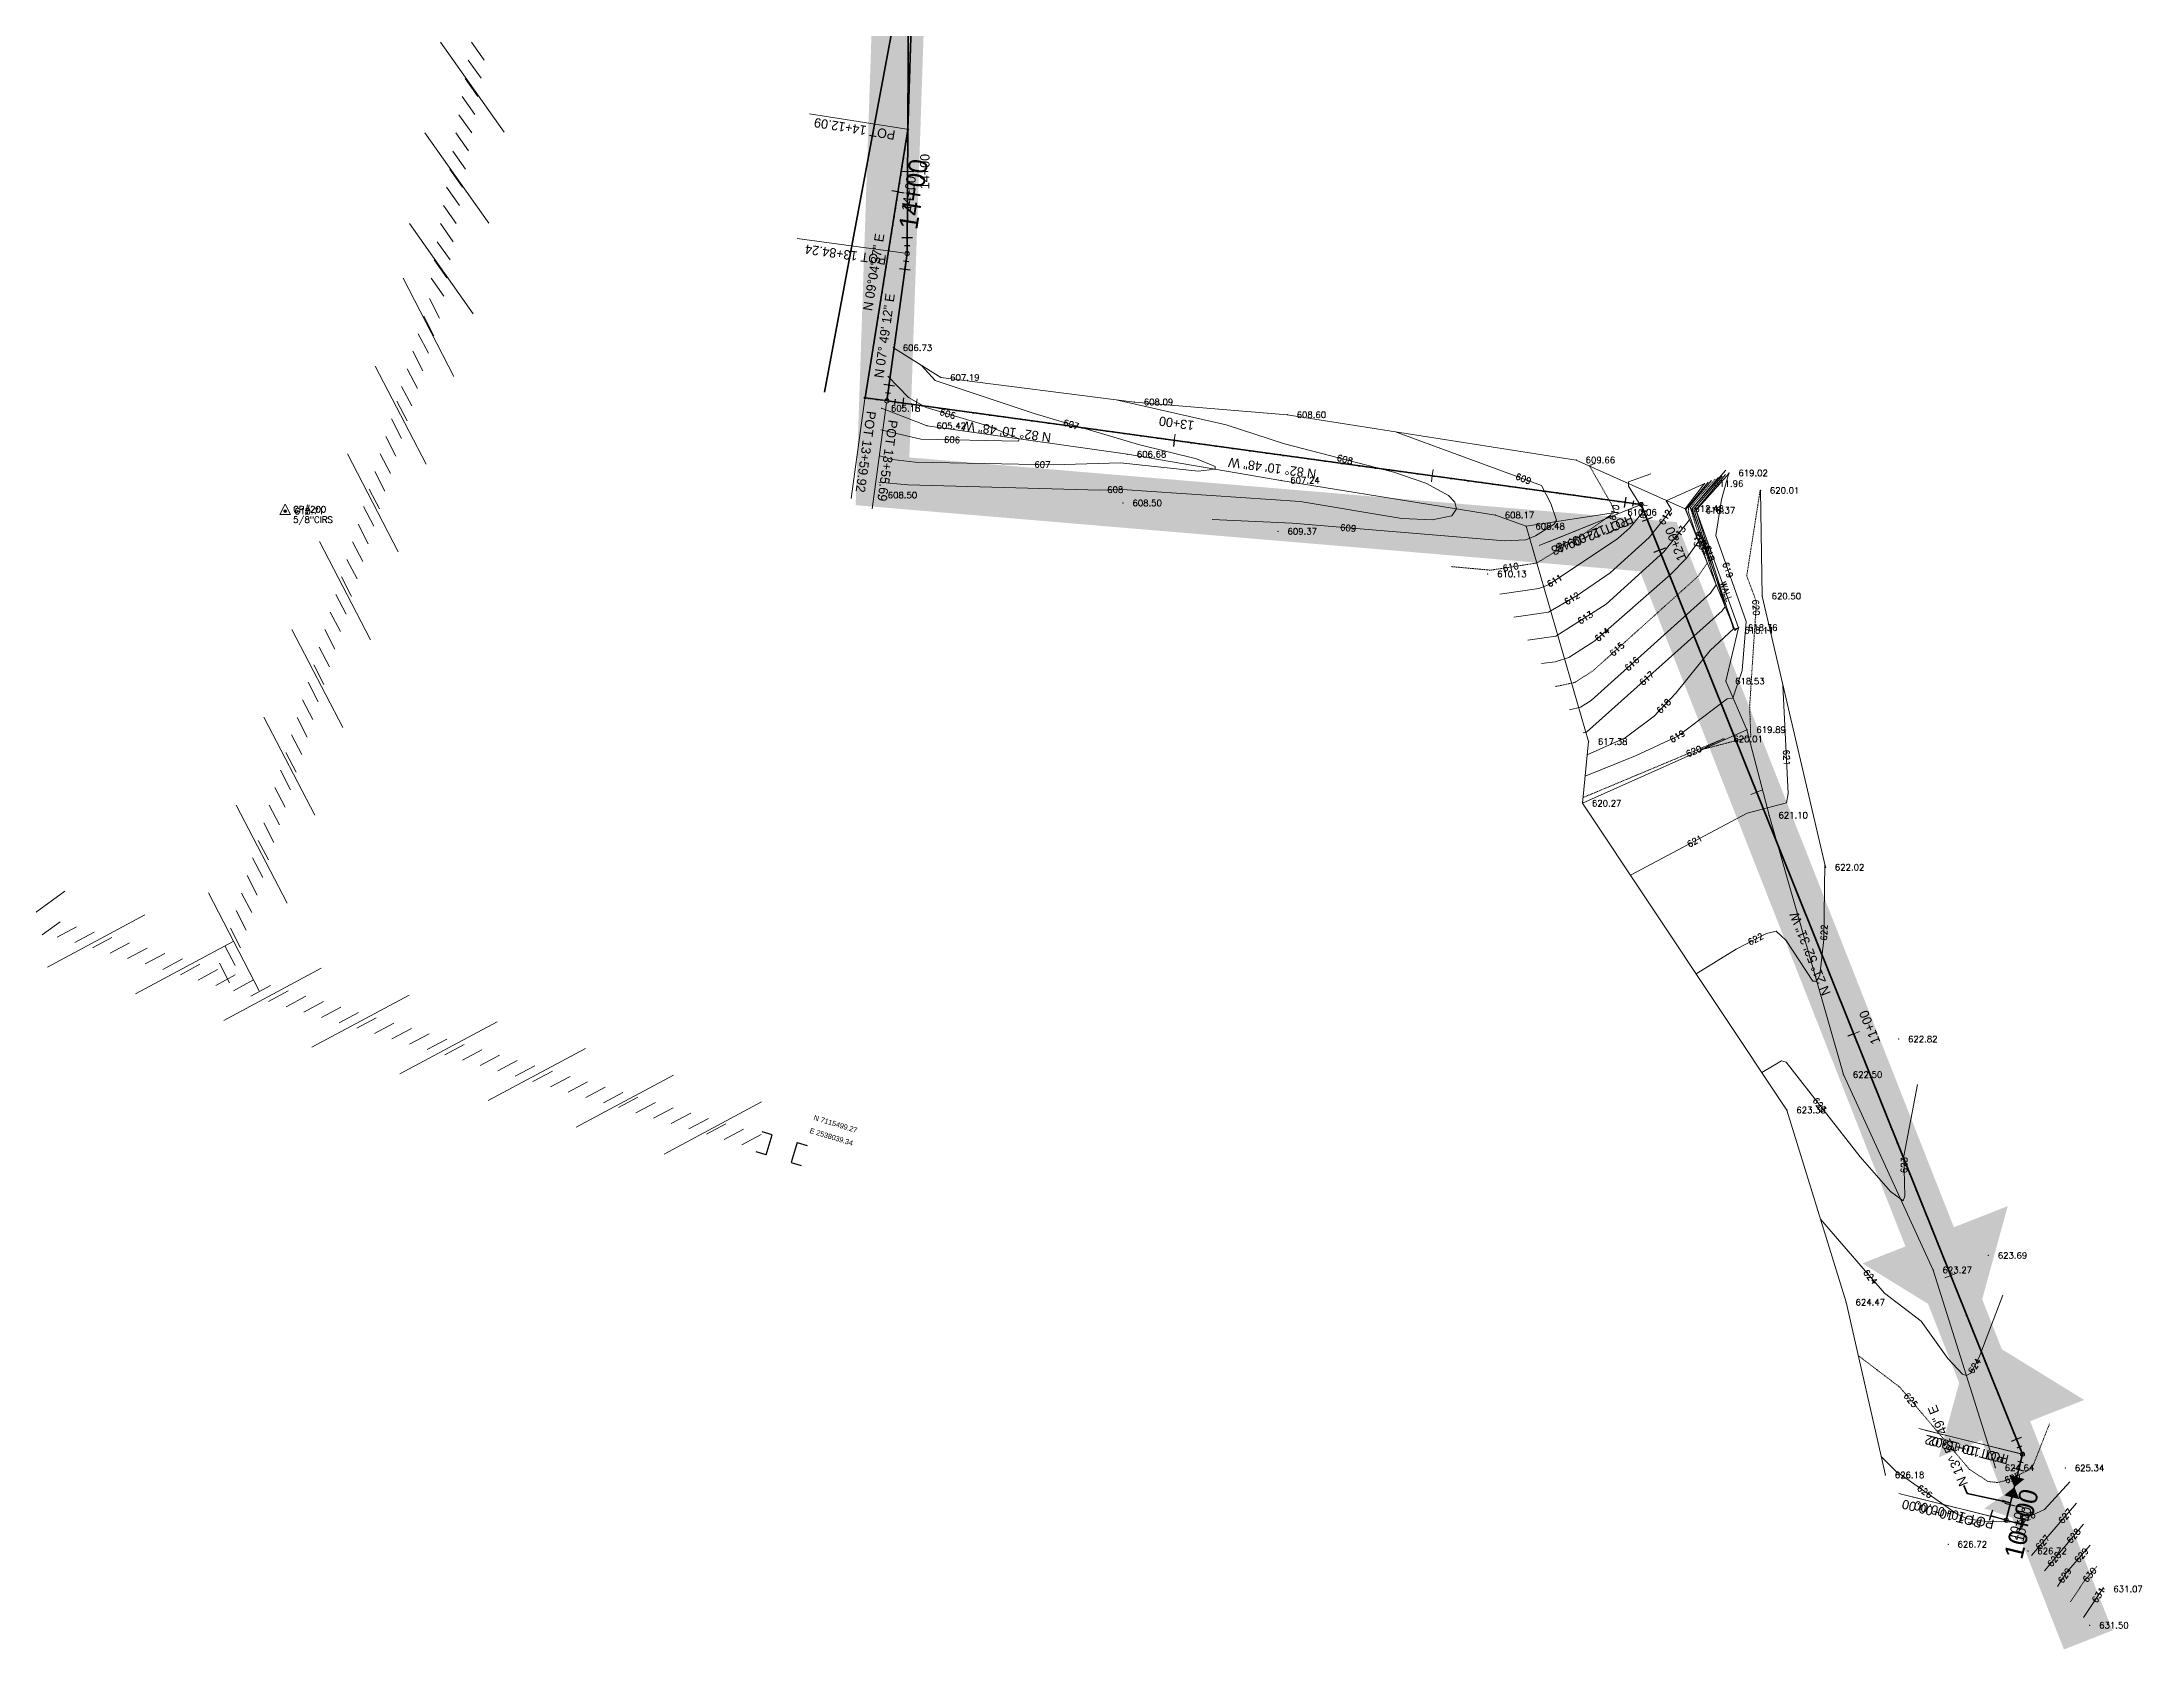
# Model space of a CAD drawing. Extents: x 2536931 to 2538613, y 7112513 to 7131087.
# Drawn here: x 2537894.9 to 2538298.1, y 7115400.7 to 7115712.5 of the extents above; entities that cross this region are included whole.
import ezdxf
from ezdxf.enums import TextEntityAlignment as Align

# ---------------------------------------------------------------- set-up
doc = ezdxf.new("R2010")
doc.units = 0
doc.header["$MEASUREMENT"] = 0
doc.linetypes.add('DGN Style 4', pattern=[1.5247442917175293, 0.7623721458587647, -0.3811860729293823, 0, -0.3811860729293823])
doc.linetypes.add('HIDDEN2', pattern=[0.1875, 0.125, -0.0625])
for name, color, linetype, lineweight in [('C-WATR-INST-100SCALE', 7, 'Continuous', 30), ('C-WATR-INST-200SCALE', 3, 'Continuous', 30), ('C-WATR-INST-20SCALE', 30, 'Continuous', 30), ('C-WATR-INST-40SCALE', 1, 'Continuous', 30), ('C-WATR-UGND', 4, 'Continuous', 53), ('C-WATR-UGND-ABANDON-100', 7, 'Continuous', 13), ('C-WATR-UGND-ABANDON-20', 7, 'Continuous', 13), ('D_ALIGN_WL_20_SCALE', 7, 'Continuous', 30), ('D_ALIGN_WL_POT_20_SCALE', 7, 'Continuous', 0), ('distance', 54, 'Continuous', 0), ('PT', 7, 'Continuous', 0), ('PTELEV', 5, 'Continuous', 0), ('V-CTRL', 2, 'Continuous', 0), ('V-CTRL-DESC', 54, 'Continuous', 0), ('V-SITE-RTWL', 8, 'Continuous', 0), ('V-TINN-BRKL', 100, 'Continuous', 0), ('V-TOPO-MAJR', 252, 'HIDDEN2', 0), ('V-TOPO-MINR', 8, 'Continuous', 0)]:
    doc.layers.add(name, color=color, linetype=linetype, lineweight=lineweight)
doc.layers.add('C-WATR-UGND-OLD', color=56, linetype='Continuous', lineweight=53, plot=False)
doc.styles.add('PTXT', font='romans.shx')
doc.styles.add('ROMANS', font='romans.shx')
doc.styles.add('Style-BRIDGE', font='BRIDGE.shx')
doc.styles.add('Style-DEFAULT', font='DEFAULT.shx')
doc.dimstyles.new('Rob Rd', dxfattribs={"dimtxt": 1.8, "dimasz": 2.25, "dimexe": 0.9, "dimexo": 0.9, "dimgap": 0.9, "dimtad": 0, "dimjust": 1, "dimlfac": 1.000002000004, "dimzin": 11, "dimdsep": 46, "dimtxsty": 'Style-BRIDGE', "dimcen": 0.09, "dimclrd": 7, "dimclre": 7, "dimadec": 4, "dimazin": 3, "dimtfac": 1, "dimtmove": 0, "dimatfit": 3, "dimfxl": 0, "dimfrac": 2, "dimtzin": 11, "dimlwd": 13, "dimlwe": 13, "dimarcsym": 0})

# ---------------------------------------------------------------- blocks, each defined once
blk = doc.blocks.new('CP')
blk.add_hatch(color=256).paths.add_polyline_path([(-0.0125, 1.530757942277972e-18, 1), (0.0125, -3.061515884555943e-18, 1)])
at = {"linetype": 'Continuous'}
for p, q in [((-0.04999999981373549, -0.03333333320915699), (0, 0.06666666641831398)), ((0, 0.06666666641831398), (0.04999999981373549, -0.03333333320915699)), ((0.04999999981373549, -0.03333333320915699), (-0.04999999981373549, -0.03333333320915699))]:
    blk.add_line(p, q, dxfattribs=at)
blk.add_circle((0, 0), 0.0125)
blk = doc.blocks.new('WVP40SC')
at = {"layer": 'C-WATR-INST-40SCALE', "extrusion": (0, 0, -1)}
blk.add_solid([(3.999999997206032, -2.999999999534339), (3.999999998137355, 3.000000000465661), (0, 0)], dxfattribs=at)
at = {"layer": 'C-WATR-INST-40SCALE'}
blk.add_solid([(0, 0), (4, -3), (3.999999998137355, 3)], dxfattribs=at)
blk = doc.blocks.new('WVP40SC_1')
at = {"layer": 'C-WATR-INST-20SCALE', "extrusion": (0, 0, -1)}
blk.add_solid([(3.999999998137355, -3.000000000465661), (4, 2.999999999534339), (0, 2.328306436538696e-10)], dxfattribs=at)
at = {"layer": 'C-WATR-INST-20SCALE'}
blk.add_solid([(0, 2.328306436538696e-10), (4, -3.000000000698492), (4, 2.999999999534339)], dxfattribs=at)
blk = doc.blocks.new('WVP40SC_2')
at = {"layer": 'C-WATR-INST-200SCALE', "extrusion": (0, 0, -1)}
blk.add_solid([(3.999999997322448, -2.999999999708962), (3.99999999802094, 3.000000000116415), (-1.164153218269348e-10, -1.164153218269348e-10)], dxfattribs=at)
at = {"layer": 'C-WATR-INST-200SCALE'}
blk.add_solid([(1.164153218269348e-10, -1.164153218269348e-10), (4, -3), (3.999999998486601, 3.000000000116415)], dxfattribs=at)
blk = doc.blocks.new('WVP40SC_7')
at = {"layer": 'C-WATR-INST-100SCALE', "extrusion": (0, 0, -1)}
blk.add_solid([(3.999999997671694, -2.999999999767169), (4.000000000465661, 3.000000000814907), (0, -2.328306436538696e-10)], dxfattribs=at)
at = {"layer": 'C-WATR-INST-100SCALE'}
blk.add_solid([(0, -2.328306436538696e-10), (3.999999998603016, -3.000000000116415), (3.999999999068677, 2.999999999883585)], dxfattribs=at)
blk = doc.blocks.new('*U70')
at = {"layer": 'C-WATR-INST-20SCALE'}
for p, q in [((-1.869266568683088, 1.227106725797057), (-2.103709058777895, -0.7591049233451486)), ((2.103156731347553, 0.7582217464223504), (-1.869266568683088, 1.227106725797057)), ((2.103156731347553, 0.7582217464223504), (1.868714241369162, -1.227989903651178))]:
    blk.add_line(p, q, dxfattribs=at)
blk = doc.blocks.new('GPKLBL_1')
at = {"insert": (8.07444297632901, -21.61231756396592), "char_height": 0.9999999999999994, "attachment_point": 1, "rotation": 343.13630587088005, "line_spacing_factor": 1.559999999999998, "style": 'Style-DEFAULT'}
blk.add_mtext('\\C7;N 7115499.27\\PE 2538039.34', dxfattribs=at)
blk = doc.blocks.new('*U87')
at = {"layer": 'C-WATR-INST-20SCALE'}
for p, q in [((-0.4072003068868071, 1.571880762465298), (0.6213546634535305, 1.566061355173588)), ((-0.1115772980265319, -1.50237031839788), (0.09834808192681521, 0.0261385990306735)), ((0.1070771783706732, 1.568971047177911), (0.09834808541927487, 0.0261385990306735)), ((0.3979256686288863, -1.572345453314483), (-0.6210802788264118, -1.432395191863179))]:
    blk.add_line(p, q, dxfattribs=at)
blk = doc.blocks.new('*U88')
at = {"layer": 'C-WATR-INST-20SCALE'}
for p, q in [((-0.948855213529896, 1.158881954848766), (0.07015073095681146, 1.018931686878204)), ((-0.4393522425671108, 1.088906808756292), (-0.6492776257218793, -0.4396021030843258)), ((0.8792312919395044, -0.6495274780318141), (-0.6492776254890487, -0.4396021021530032)), ((0.9492064240039326, -0.1400245120748878), (0.8092561647645198, -1.159030459821224))]:
    blk.add_line(p, q, dxfattribs=at)
blk = doc.blocks.new('*U89')
at = {"layer": 'C-WATR-INST-20SCALE'}
for p, q in [((-1.325142760644667, 0.152490240521729), (-1.185192499542609, 1.17149618640542)), ((-1.255167637486011, 0.6619932139292359), (0.2733412772067823, 0.4520678417757154)), ((0.8481903949286789, -0.9796991311013699), (0.2733412595116533, 0.4520678343251348)), ((1.32544604735449, -0.7880827616900206), (0.370934731035959, -1.17131551168859))]:
    blk.add_line(p, q, dxfattribs=at)
blk = doc.blocks.new('*U90')
at = {"layer": 'C-WATR-INST-20SCALE'}
for p, q in [((-0.591067390399985, 1.239187946543097), (0.3634439283050597, 1.622420690022409)), ((-0.1138117336668074, 1.430804325267673), (0.4610373979085125, -0.0009626392275094986)), ((0.5906527319457382, -1.62210351228714), (-0.4079548806766979, -1.37564452458173)), ((0.09134893328882754, -1.498874017037451), (0.4610374002950266, -0.0009626010432839394))]:
    blk.add_line(p, q, dxfattribs=at)

msp = doc.modelspace()

# ---------------------------------------------------------------- linework, layer by layer
at = {"layer": 'C-WATR-INST-40SCALE'}
for p, q in [((2538060.012751301, 7115674.940122891), (2538062.069861242, 7115674.928484075)), ((2538061.04130627, 7115674.934303501), (2538061.023848084, 7115671.848638599)), ((2538060.603997332, 7115668.791620762), (2538061.023848082, 7115671.848638598)), ((2538061.623003264, 7115668.651670499), (2538059.58499137, 7115668.931571013)), ((2538056.540051349, 7115646.760750519), (2538058.578063237, 7115646.480849968)), ((2538057.559057291, 7115646.620800224), (2538057.139206499, 7115643.5637824)), ((2538060.196224332, 7115643.143931637), (2538057.139206499, 7115643.563782402)), ((2538060.336174601, 7115644.162937568), (2538060.056274073, 7115642.124925676)), ((2538198.79237324, 7115623.070912635), (2538199.072273748, 7115625.108924528)), ((2538198.93232348, 7115624.089918583), (2538201.989341312, 7115623.67006786)), ((2538203.139039548, 7115620.80653391), (2538201.989341277, 7115623.670067842)), ((2538204.093550853, 7115621.189766649), (2538202.18452822, 7115620.423301149)), ((2538273.080327821, 7115443.844338532), (2538274.989350459, 7115444.610804019)), ((2538274.034839135, 7115444.227571289), (2538275.184537398, 7115441.364037361)), ((2538274.445160469, 7115438.368214605), (2538275.184537402, 7115441.364037437)), ((2538275.443768066, 7115438.121755615), (2538273.446552841, 7115438.614673589)), ((2538271.804460728, 7115431.961210457), (2538273.801675953, 7115431.468292482)), ((2538272.803068325, 7115431.714751467), (2538272.063691391, 7115428.718928634)), ((2538269.409054584, 7115430.598421999), (2538268.812286, 7115428.629741213)), ((2538269.110670278, 7115429.61408161), (2538272.063691429, 7115428.718928701)), ((2538275.016712559, 7115427.823775843), (2538272.063691396, 7115428.718928711)), ((2538275.315096849, 7115428.808116236), (2538274.718328242, 7115426.839435457))]:
    msp.add_line(p, q, dxfattribs=at)
at = {"layer": 'C-WATR-UGND'}
for p, q in [((2538061.023848085, 7115671.848638599), (2538061.708350565, 7115792.831727542)), ((2538061.023848085, 7115671.848638599), (2538057.139222374, 7115643.563897897)), ((2538201.989341277, 7115623.670067842), (2538057.139206505, 7115643.563782353)), ((2538275.1845374, 7115441.3640374), (2538201.989341278, 7115623.670067842)), ((2538272.0636914, 7115428.7189287), (2538275.1845374, 7115441.3640374))]:
    msp.add_line(p, q, dxfattribs=at)
at = {"layer": 'C-WATR-UGND-ABANDON-100'}
for p, q in [((2537971.421999487, 7115712.441123128), (2537983.681382142, 7115695.129059792)), ((2537968.444678841, 7115695.015981468), (2537980.704061497, 7115677.70391813)), ((2537965.467358202, 7115677.590839807), (2537977.726740853, 7115660.278776473)), ((2537964.226753138, 7115667.098387438), (2537973.996464413, 7115648.26881651)), ((2537958.888179636, 7115650.246098785), (2537968.657890913, 7115631.416527851)), ((2537953.549606136, 7115633.393810129), (2537963.319317411, 7115614.564239194)), ((2537948.211032632, 7115616.541521465), (2537957.980743908, 7115597.711950532)), ((2537942.87245913, 7115599.689232814), (2537952.642170406, 7115580.859661875)), ((2537937.53388563, 7115582.836944161), (2537947.303596905, 7115564.007373225)), ((2537932.195312125, 7115565.984655502), (2537941.9650234, 7115547.155084565)), ((2537882.158142769, 7115536.976077504), (2537899.296121276, 7115549.477665106)), ((2537926.856738627, 7115549.132366843), (2537936.626449898, 7115530.302795908)), ((2537914.66770634, 7115544.893817902), (2537895.961304723, 7115534.890291601)), ((2537931.585193611, 7115539.765599448), (2537912.878791991, 7115529.762073143)), ((2537948.502680881, 7115534.637380987), (2537929.796279263, 7115524.633854682)), ((2537965.420168144, 7115529.509162531), (2537946.713766524, 7115519.505636225)), ((2537982.337655407, 7115524.380944073), (2537963.631253792, 7115514.377417767)), ((2537999.255142682, 7115519.252725613), (2537980.548741064, 7115509.249199308)), ((2538016.172629948, 7115514.124507157), (2537997.466228332, 7115504.120980851)), ((2538033.090117213, 7115508.996288699), (2538014.383715603, 7115498.992762395))]:
    msp.add_line(p, q, dxfattribs=at)
at = {"layer": 'C-WATR-UGND-ABANDON-20', "linetype": 'Continuous'}
for p, q in [((2537977.354507357, 7115712.438121119), (2537979.806970329, 7115708.97612381)), ((2537976.759633544, 7115708.952991975), (2537979.212096517, 7115705.490994666)), ((2537975.569885919, 7115701.982733688), (2537978.022348891, 7115698.52073638)), ((2537976.164759731, 7115705.467862833), (2537978.617222704, 7115702.005865523)), ((2537974.975012105, 7115698.497604544), (2537977.427475078, 7115695.035607234)), ((2537974.380138293, 7115695.012475401), (2537976.832601265, 7115691.550478092)), ((2537973.78526448, 7115691.527346256), (2537976.237727453, 7115688.065348947)), ((2537973.190390667, 7115688.042217113), (2537975.64285364, 7115684.580219804)), ((2537972.595516854, 7115684.55708797), (2537975.047979827, 7115681.09509066)), ((2537971.405769229, 7115677.586829685), (2537973.858232201, 7115674.124832374)), ((2537972.000643041, 7115681.071958826), (2537974.453106014, 7115677.609961515)), ((2537970.810895415, 7115674.101700541), (2537973.263358388, 7115670.63970323)), ((2537970.216021603, 7115670.616571396), (2537972.668484575, 7115667.154574089)), ((2537969.62114779, 7115667.131442253), (2537972.073610762, 7115663.669444945)), ((2537969.284779957, 7115663.201684674), (2537971.241436401, 7115659.437179985)), ((2537968.219495161, 7115659.830458144), (2537970.176151606, 7115656.065953456)), ((2537966.088925573, 7115653.08800509), (2537968.045582017, 7115649.323500399)), ((2537967.154210367, 7115656.459231617), (2537969.110866811, 7115652.694726927)), ((2537965.023640777, 7115649.716778561), (2537966.980297221, 7115645.95227387)), ((2537963.958355983, 7115646.345552031), (2537965.915012427, 7115642.581047341)), ((2537963.054306814, 7115643.484575742), (2537965.010963258, 7115639.720071051)), ((2537961.989022019, 7115640.113349212), (2537963.945678464, 7115636.348844523)), ((2537959.85845243, 7115633.370896157), (2537961.815108874, 7115629.606391466)), ((2537960.923737225, 7115636.742122686), (2537962.880393669, 7115632.977617995)), ((2537958.793167635, 7115629.999669629), (2537960.749824079, 7115626.235164938)), ((2537957.72788284, 7115626.6284431), (2537959.684539285, 7115622.86393841)), ((2537956.662598045, 7115623.257216571), (2537958.619254489, 7115619.49271188)), ((2537955.59731325, 7115619.885990043), (2537957.553969695, 7115616.121485353)), ((2537953.466743661, 7115613.143536987), (2537955.423400105, 7115609.379032296)), ((2537954.532028456, 7115616.514763515), (2537956.4886849, 7115612.750258825)), ((2537952.401458866, 7115609.772310458), (2537954.35811531, 7115606.007805767)), ((2537951.336174071, 7115606.40108393), (2537953.292830515, 7115602.63657924)), ((2537950.270889276, 7115603.029857401), (2537952.227545721, 7115599.265352713)), ((2537949.205604482, 7115599.658630873), (2537951.162260926, 7115595.894126183)), ((2537947.075034892, 7115592.916177818), (2537949.031691336, 7115589.151673126)), ((2537948.140319687, 7115596.287404344), (2537950.096976131, 7115592.522899655)), ((2537946.009750098, 7115589.544951287), (2537947.966406542, 7115585.780446597)), ((2537944.944465302, 7115586.173724758), (2537946.901121746, 7115582.409220067)), ((2537943.879180507, 7115582.802498229), (2537945.835836951, 7115579.03799354)), ((2537942.813895712, 7115579.431271701), (2537944.770552156, 7115575.666767011)), ((2537940.683326123, 7115572.688818645), (2537942.639982567, 7115568.924313954)), ((2537941.748610917, 7115576.060045172), (2537943.705267362, 7115572.295540484)), ((2537939.618041328, 7115569.317592115), (2537941.574697773, 7115565.553087424)), ((2537938.552756533, 7115565.946365588), (2537940.509412978, 7115562.181860898)), ((2537937.487471738, 7115562.57513906), (2537939.444128183, 7115558.810634369)), ((2537936.422186943, 7115559.203912531), (2537938.378843388, 7115555.439407842)), ((2537934.291617354, 7115552.461459475), (2537936.248273798, 7115548.696954784)), ((2537935.356902149, 7115555.832686001), (2537937.313558593, 7115552.068181313)), ((2537933.226332559, 7115549.090232944), (2537935.182989004, 7115545.325728255)), ((2537932.161047764, 7115545.719006416), (2537934.117704208, 7115541.954501726)), ((2537894.941247395, 7115541.049434364), (2537898.368843096, 7115543.549751884)), ((2537897.81812903, 7115540.597038407), (2537901.559409354, 7115542.59774367)), ((2537901.201626483, 7115539.571394717), (2537904.942906806, 7115541.572099978)), ((2537904.585123937, 7115538.545751025), (2537908.326404261, 7115540.546456287)), ((2537931.09576297, 7115542.347779889), (2537933.052419414, 7115538.583275199)), ((2537907.96862139, 7115537.520107334), (2537911.709901713, 7115539.520812594)), ((2537911.352118843, 7115536.494463643), (2537915.093399167, 7115538.495168904)), ((2537914.735616297, 7115535.468819951), (2537918.476896621, 7115537.469525213)), ((2537918.119113751, 7115534.44317626), (2537921.860394075, 7115536.443881521)), ((2537930.030478174, 7115538.976553361), (2537931.987134619, 7115535.212048671)), ((2537921.502611205, 7115533.417532569), (2537925.243891528, 7115535.418237831)), ((2537924.886108658, 7115532.391888878), (2537928.627388981, 7115534.392594139)), ((2537928.269606112, 7115531.366245187), (2537932.010886436, 7115533.366950448)), ((2537928.96519338, 7115535.605326831), (2537930.921849824, 7115531.840822142)), ((2537931.653103566, 7115530.340601495), (2537935.394383889, 7115532.341306756)), ((2537935.03660102, 7115529.314957804), (2537938.777881342, 7115531.315663066)), ((2537938.420098473, 7115528.289314113), (2537942.161378796, 7115530.290019374)), ((2537941.803595926, 7115527.263670421), (2537945.54487625, 7115529.264375683)), ((2537945.187093379, 7115526.238026731), (2537948.928373704, 7115528.238731991)), ((2537948.570590833, 7115525.212383039), (2537952.311871157, 7115527.213088301)), ((2537951.954088287, 7115524.186739348), (2537955.695368612, 7115526.187444609)), ((2537955.337585741, 7115523.161095656), (2537959.078866065, 7115525.161800917)), ((2537958.721083196, 7115522.135451964), (2537962.462363519, 7115524.136157227)), ((2537962.104580649, 7115521.109808274), (2537965.845860972, 7115523.110513535)), ((2537965.488078102, 7115520.084164582), (2537969.229358426, 7115522.084869845)), ((2537968.871575556, 7115519.058520891), (2537972.612855881, 7115521.059226152)), ((2537972.255073009, 7115518.0328772), (2537975.996353333, 7115520.033582461)), ((2537975.638570463, 7115517.007233508), (2537979.379850787, 7115519.00793877)), ((2537979.022067917, 7115515.981589817), (2537982.763348239, 7115517.982295078)), ((2537982.40556537, 7115514.955946126), (2537986.146845693, 7115516.956651387)), ((2537985.789062824, 7115513.930302435), (2537989.530343147, 7115515.931007696)), ((2537989.172560279, 7115512.904658743), (2537992.913840602, 7115514.905364005)), ((2537992.556057732, 7115511.879015052), (2537996.297338055, 7115513.879720314)), ((2537995.939555184, 7115510.85337136), (2537999.680835508, 7115512.854076623)), ((2537999.323052638, 7115509.82772767), (2538003.064332962, 7115511.828432931)), ((2538002.706550092, 7115508.802083978), (2538006.447830416, 7115510.80278924)), ((2538005.577940047, 7115507.931676055), (2538009.319220371, 7115509.932381316)), ((2538008.961437501, 7115506.906032363), (2538012.702717825, 7115508.906737625)), ((2538012.344934954, 7115505.880388672), (2538016.086215278, 7115507.881093934)), ((2538015.728432409, 7115504.854744981), (2538019.469712732, 7115506.855450242)), ((2538019.111929862, 7115503.82910129), (2538022.853210185, 7115505.82980655)), ((2538022.495427315, 7115502.803457599), (2538026.236707638, 7115504.80416286)), ((2538025.878924769, 7115501.777813907), (2538029.620205092, 7115503.778519168)), ((2538029.262422223, 7115500.752170215), (2538033.003702546, 7115502.752875477))]:
    msp.add_line(p, q, dxfattribs=at)
at = {"layer": 'C-WATR-UGND-OLD'}
for p, q in [((2538074.677449656, 7116125.133344324), (2538061.17711074, 7115695.659121022)), ((2538045.145555085, 7115645.210990191), (2538058.27280037, 7115715.512391324)), ((2538056.341272586, 7115643.673370579), (2538052.946307254, 7115644.139635049))]:
    msp.add_line(p, q, dxfattribs=at)
at = {"layer": 'C-WATR-UGND-OLD', "color": 56, "linetype": 'DGN Style 4', "lineweight": 30}
for p, q in [((2538061.1771107, 7115695.659121), (2538074.6774497, 7116125.1333443)), ((2538052.9463073, 7115644.139635), (2538061.1771107, 7115695.659121)), ((2538056.341272587, 7115643.673370538), (2538052.9463073, 7115644.139635)), ((2538201.9893413, 7115623.6700678), (2538056.341272586, 7115643.673370537)), ((2538275.1845374, 7115441.3640374), (2538201.9893413, 7115623.6700678)), ((2538272.0636914, 7115428.7189287), (2538275.1845374, 7115441.3640374))]:
    msp.add_line(p, q, dxfattribs=at)
at = {"layer": 'C-WATR-UGND-OLD', "color": 56, "linetype": 'Continuous', "lineweight": 13}
for p, q in [((2538060.979615214, 7115695.690673072), (2538042.247552642, 7115698.683325683)), ((2538052.919094751, 7115643.941494956), (2538050.293252792, 7115624.822211757)), ((2538201.803741879, 7115623.59555032), (2538184.043397231, 7115616.464837713)), ((2538274.990363698, 7115441.411959979), (2538256.411109659, 7115445.997368616)), ((2538271.869517698, 7115428.766851279), (2538253.509682883, 7115433.298106676))]:
    msp.add_line(p, q, dxfattribs=at)
at = {"layer": 'C-WATR-UGND-OLD', "color": 56, "linetype": 'Continuous', "lineweight": 30}
for p, q in [((2538059.269701899, 7115683.719980163), (2538058.084728986, 7115683.909292592)), ((2538059.269701899, 7115683.719980163), (2538058.084728986, 7115683.909292592)), ((2538059.269701899, 7115683.719980163), (2538060.454674813, 7115683.530667734)), ((2538059.269701899, 7115683.719980163), (2538060.454674813, 7115683.530667734)), ((2538112.306807346, 7115635.987065154), (2538112.143532048, 7115634.798224889)), ((2538112.306807346, 7115635.987065154), (2538112.143532048, 7115634.798224889)), ((2538205.519833928, 7115614.876729839), (2538204.406237402, 7115614.429624957)), ((2538205.519833928, 7115614.876729839), (2538204.406237402, 7115614.429624957)), ((2538205.519833928, 7115614.876729839), (2538206.633430455, 7115615.323834722)), ((2538205.519833928, 7115614.876729839), (2538206.633430455, 7115615.323834722)), ((2538242.778574074, 7115522.077019264), (2538241.664977547, 7115521.629914381)), ((2538242.778574074, 7115522.077019264), (2538241.664977547, 7115521.629914381)), ((2538272.0636914, 7115428.7189287), (2538270.89864919, 7115429.006464173)), ((2538272.0636914, 7115428.7189287), (2538270.89864919, 7115429.006464173)), ((2538272.0636914, 7115428.7189287), (2538273.22873361, 7115428.431393226)), ((2538272.0636914, 7115428.7189287), (2538273.22873361, 7115428.431393226))]:
    msp.add_line(p, q, dxfattribs=at)
at = {"layer": 'C-WATR-UGND-OLD', "flags": 128}
msp.add_lwpolyline([(2538052.946307254, 7115644.139635049), (2538061.17711074, 7115695.659121023)], dxfattribs=at)
at = {"layer": 'C-WATR-UGND-OLD', "color": 56, "linetype": 'Continuous', "lineweight": 13}
for centre in [(2538061.1771107, 7115695.659121), (2538052.9463073, 7115644.139635), (2538201.9893413, 7115623.6700678), (2538275.1845374, 7115441.3640374), (2538272.0636914, 7115428.7189287)]:
    msp.add_circle(centre, 0.2, dxfattribs=at)
at = {"layer": 'D_ALIGN_WL_20_SCALE', "color": 2, "lineweight": 13}
for p, q in [((2538061.113037755, 7115687.612554643), (2538059.91305696, 7115687.619343938)), ((2538061.113037755, 7115687.612554643), (2538062.313018549, 7115687.605765348)), ((2538062.771796284, 7115642.790202606), (2538062.608520986, 7115641.60136234)), ((2538062.771796284, 7115642.790202606), (2538062.935071582, 7115643.979042871)), ((2538112.306807353, 7115635.987065209), (2538112.470082651, 7115637.175905474)), ((2538112.306807353, 7115635.987065209), (2538112.143532055, 7115634.798224944)), ((2538161.841818422, 7115629.183927814), (2538161.678543123, 7115627.995087548)), ((2538161.841818422, 7115629.183927814), (2538162.00509372, 7115630.372768079)), ((2538205.519833928, 7115614.876729839), (2538204.406237402, 7115614.429624957)), ((2538205.519833928, 7115614.876729839), (2538206.633430455, 7115615.32383472)), ((2538224.149204, 7115568.476874551), (2538223.035607473, 7115568.029769669)), ((2538224.149204, 7115568.476874551), (2538225.262800526, 7115568.923979432)), ((2538242.778574074, 7115522.077019264), (2538241.664977547, 7115521.629914382)), ((2538242.778574074, 7115522.077019264), (2538243.8921706, 7115522.524124146)), ((2538261.407944147, 7115475.677163977), (2538260.294347621, 7115475.230059097)), ((2538261.407944147, 7115475.677163977), (2538262.521540674, 7115476.124268859)), ((2538272.0636914, 7115428.7189287), (2538270.89864919, 7115429.006464174)), ((2538272.0636914, 7115428.7189287), (2538273.228733609, 7115428.431393227))]:
    msp.add_line(p, q, dxfattribs=at)
at = {"layer": 'D_ALIGN_WL_POT_20_SCALE', "color": 2, "lineweight": 13}
for p, q in [((2538060.627568012, 7115671.9030637), (2538039.911138169, 7115674.748257771)), ((2538057.0847814, 7115643.167502312), (2538054.296024902, 7115622.862005684)), ((2538201.618142457, 7115623.52103284), (2538182.372846917, 7115615.794117949)), ((2538274.796189996, 7115441.459882557), (2538255.268251689, 7115446.279428962)), ((2538271.675343997, 7115428.814773858), (2538251.464279357, 7115433.802917633))]:
    msp.add_line(p, q, dxfattribs=at)
for centre in [(2538061.0238481, 7115671.8486386), (2538057.139206499, 7115643.5637824), (2538201.9893413, 7115623.6700678), (2538275.1845374, 7115441.3640374), (2538272.0636914, 7115428.7189287)]:
    msp.add_circle(centre, 0.4, dxfattribs=at)
at = {"layer": 'distance', "color": 7, "linetype": 'Continuous', "lineweight": 0, "const_width": 10}
msp.add_lwpolyline([(2538091.41865409, 7116672.649524343), (2538056.298968789, 7115628.128972171), (2538205.250467751, 7115615.573408929), (2538287.801891067, 7115405.716585524)], dxfattribs=at)
at = {"layer": 'PT'}
for p in [(2538058.379, 7115653.753, 606.7289999998175), (2538067.476, 7115648.052, 607.1859999997541), (2538056.117, 7115642.141, 605.1790000000037), (2538104.665, 7115643.345, 608.0849999999627), (2538064.864, 7115638.775, 605.4180000000633), (2538134.019, 7115640.889, 608.6029999996535), (2538103.336, 7115633.32, 606.683999999892), (2538189.502, 7115632.208, 609.6620000000112), (2538218.835, 7115629.712, 619.0179999996908), (2538055.493, 7115625.471, 608.4969999999739), (2538132.793, 7115628.312, 607.2360000000335), (2538214.136, 7115627.692, 611.9589999997988), (2538224.886, 7115626.364, 620.0119999996386), (2537941.6, 7115622.39, 610.7099999999627), (2538102.494, 7115623.957, 608.5030000000261), (2538173.972, 7115621.635, 608.1689999997616), (2538197.508, 7115622.182, 610.0629999996163), (2538210.385, 7115622.852, 612.4839999997057), (2538212.558, 7115622.573, 618.3689999999478), (2538132.264, 7115618.507, 609.36699999962), (2538179.86, 7115619.493, 608.4819999998435), (2538172.514, 7115610.337, 610.1319999997504), (2538225.22, 7115606.081, 620.5030000000261), (2538219.97, 7115599.525, 618.1069999998435), (2538220.676, 7115600.014, 618.3569999998435), (2538218.218, 7115589.762, 618.5339999999851), (2538191.878, 7115578.16, 617.3799999998882), (2538217.882, 7115578.655, 620.0149999996647), (2538222.289, 7115580.429, 619.8939999998547), (2538190.721, 7115566.325, 620.2689999998547), (2538226.533, 7115564.026, 621.1039999998175), (2538237.363, 7115554.046, 622.0189999998547), (2538251.41, 7115521.043, 622.8159999996424), (2538240.817, 7115514.246, 622.5039999997243), (2538229.963, 7115507.423, 623.3810000000522), (2538258.044, 7115476.726, 623.2709999997169), (2538268.65, 7115479.513, 623.6909999996424), (2538241.326, 7115470.531, 624.4709999999031), (2538248.877, 7115437.37, 626.1850000000559), (2538269.983, 7115438.759, 624.6359999999404), (2538283.436, 7115438.713, 625.3429999998771), (2538260.924, 7115424.068, 626.714999999851), (2538276.233, 7115422.788, 626.7209999999031), (2538290.831, 7115415.502, 631.0659999996424), (2538288.114, 7115408.519, 631.4989999998361)]:
    msp.add_point(p, dxfattribs=at)
at = {"layer": 'V-SITE-RTWL', "flags": 128}
for points in [[(2538218.211773423, 7115630.259974957), (2538211.611248415, 7115622.753021311), (2538219.895147929, 7115599.733005404)], [(2538218.835, 7115629.712), (2538212.558, 7115622.573), (2538220.676, 7115600.014), (2538219.895147929, 7115599.733005404)]]:
    msp.add_lwpolyline(points, dxfattribs=at)
at = {"layer": 'V-TINN-BRKL', "extrusion": (-0.04497609471342438, -0.05115251555825023, 0.9976775887311452), "elevation": -477523.9498905641, "flags": 128}
msp.add_lwpolyline([(-2792359.313858932, 7003521.136752744), (-2792359.313858932, 7003530.664987156)], dxfattribs=at)
at = {"layer": 'V-TINN-BRKL', "extrusion": (-0.02270269130172923, 0.02382050952109014, 0.9994584389227068), "elevation": 112492.9857365902, "flags": 128}
msp.add_lwpolyline([(-6746587.717449516, -3397885.225739072), (-6746573.965622608, -3397870.30461369), (-6746546.85591021, -3397824.234499475)], dxfattribs=at)
at = {"layer": 'V-TINN-BRKL', "extrusion": (-0.08721123715325035, -0.01328824890668009, 0.9961012109997628), "elevation": -315305.8189992011, "flags": 128}
msp.add_lwpolyline([(-6652105.568423148, 3567137.772525826), (-6652105.568423148, 3567155.694082287)], dxfattribs=at)
at = {"layer": 'V-TINN-BRKL', "extrusion": (0.009901870022037292, 0.004423972845628927, 0.9999411889877964), "elevation": 57232.13933490687, "flags": 128}
msp.add_lwpolyline([(2538091.71276603, 7115396.865532402), (2538060.142600435, 7115382.761394382)], dxfattribs=at)
at = {"layer": 'V-TINN-BRKL'}
for points in [[(2538058.379, 7115653.753, 606.7289999998175), (2538067.476, 7115648.052, 607.1859999997541), (2538104.665, 7115643.345, 608.0849999999627), (2538134.019, 7115640.889, 608.6029999996535), (2538189.502, 7115632.208, 609.6620000000112), (2538210.385, 7115622.852, 612.4839999997057)], [(2538056.117, 7115642.141, 605.1790000000037), (2538064.864, 7115638.775, 605.4180000000633), (2538103.336, 7115633.32, 606.683999999892), (2538132.793, 7115628.312, 607.2360000000335), (2538173.972, 7115621.635, 608.1689999997616), (2538179.86, 7115619.493, 608.4819999998435), (2538191.878, 7115578.16, 617.3799999998882), (2538190.721, 7115566.325, 620.2689999998547), (2538229.963, 7115507.423, 623.3810000000522), (2538241.326, 7115470.531, 624.4709999999031), (2538248.877, 7115437.37, 626.1850000000559)], [(2538214.136, 7115627.692, 611.9589999997988), (2538210.385, 7115622.852, 612.4839999997057), (2538219.97, 7115599.525, 618.1069999998435), (2538220.676, 7115600.014, 618.3569999998435)], [(2538220.676, 7115600.014, 618.3569999998435), (2538218.218, 7115589.762, 618.5339999999851), (2538222.289, 7115580.429, 619.8939999998547), (2538226.533, 7115564.026, 621.1039999998175), (2538240.817, 7115514.246, 622.5039999997243), (2538258.044, 7115476.726, 623.2709999997169), (2538269.983, 7115438.759, 624.6359999999404)]]:
    msp.add_polyline3d(points, dxfattribs=at)
at = {"layer": 'V-TOPO-MAJR', "flags": 128}
for points, elevation in [([(2538193.126855028, 7115631.543477576), (2538192.016401083, 7115631.145754285), (2538196.250199501, 7115623.75715711), (2538196.849297073, 7115622.159357948), (2538190.419044848, 7115617.64640582), (2538181.91027242, 7115612.441584627), (2538173.050305405, 7115611.066911211), (2538165.568901961, 7115611.746725494)], 610), ([(2538185.519512142, 7115588.725847134), (2538189.222074556, 7115589.512474384), (2538192.725733195, 7115591.755605025), (2538212.994393456, 7115609.989065542), (2538214.673788903, 7115612.414380934), (2538211.402313469, 7115623.038804666), (2538216.160317749, 7115628.562211074)], 615), ([(2538224.812949698, 7115626.404418511), (2538222.235470478, 7115609.968289597), (2538224.09529906, 7115605.010816454), (2538222.799157634, 7115584.89388013), (2538223.021003557, 7115579.08501385), (2538213.321331082, 7115576.557062464), (2538217.818445765, 7115578.718598409), (2538190.828730355, 7115567.426978189)], 620), ([(2538280.366025425, 7115447.184186441), (2538277.241979246, 7115439.256560477), (2538276.390716942, 7115438.315670366), (2538272.324242798, 7115436.41642135), (2538270.385095884, 7115435.928941855), (2538268.561055059, 7115436.136327506), (2538265.023294382, 7115438.432598451), (2538251.632753753, 7115454.233352004), (2538243.656501166, 7115460.296362307)], 625), ([(2538289.453563341, 7115419.825418839), (2538286.908985299, 7115416.80409281), (2538284.386578694, 7115412.995607578)], 630)]:
    msp.add_lwpolyline(points, dxfattribs=dict(at, elevation=elevation))
at = {"layer": 'V-TOPO-MINR', "flags": 128}
for points, elevation in [([(2538055.774533453, 7115632.992094031), (2538058.228163294, 7115632.330158547), (2538062.58779269, 7115631.810870565), (2538089.070663737, 7115631.292035467), (2538101.971776435, 7115631.693940931), (2538116.891441336, 7115630.05888995), (2538120.199065217, 7115630.453101449), (2538120.188959976, 7115630.995392342), (2538116.586948655, 7115632.408005556), (2538105.421915561, 7115635.195321276), (2538085.402429502, 7115641.148189932), (2538066.423297458, 7115647.504194319), (2538063.773501094, 7115650.372319475)], 607), ([(2538057.315130323, 7115648.291614191), (2538061.257597253, 7115644.225440717), (2538064.681943701, 7115642.316178926), (2538076.491457429, 7115638.795048326), (2538082.550180094, 7115636.267251184), (2538082.426970352, 7115635.857291852), (2538063.657660076, 7115636.206985371), (2538055.962598553, 7115638.016204939)], 606), ([(2538055.586468353, 7115627.967983122), (2538061.151795022, 7115627.46825006), (2538098.001674411, 7115626.407021469), (2538102.319355613, 7115626.550343191), (2538136.474279325, 7115624.254009314), (2538156.002519771, 7115621.005515997), (2538161.81203143, 7115620.726004869), (2538165.602401966, 7115621.519864148), (2538166.512995712, 7115622.844445871), (2538166.163234827, 7115624.142139378), (2538164.980948473, 7115625.393237941), (2538160.634942871, 7115627.743097806), (2538154.50726592, 7115629.868920596), (2538133.478196781, 7115635.341135331), (2538122.301416606, 7115638.996416127), (2538101.148798665, 7115643.790044493)], 608), ([(2538154.818576015, 7115637.634649667), (2538182.837265935, 7115627.335478296), (2538184.632301551, 7115623.866930434), (2538185.688585647, 7115620.668456491), (2538185.253261935, 7115619.898737052), (2538181.68241905, 7115617.649904484), (2538179.803347678, 7115616.894609725), (2538175.715384339, 7115616.688179648), (2538134.932625487, 7115620.058084741), (2538119.618641204, 7115620.821988423)], 609), ([(2538203.851278189, 7115629.57743491), (2538199.564222082, 7115628.013556574), (2538199.523302376, 7115627.178929882), (2538202.491787278, 7115622.441310204), (2538199.787889858, 7115619.210474101), (2538197.494239839, 7115617.117826503), (2538184.173248916, 7115608.271700502), (2538182.328740963, 7115607.524073313), (2538174.832977925, 7115606.483573404)], 611), ([(2538190.862779249, 7115579.846984), (2538191.454109894, 7115579.972389174), (2538217.511433995, 7115603.254327571), (2538218.083001067, 7115604.117386447), (2538212.077048668, 7115622.760257068), (2538217.491667799, 7115629.1345301)], 617), ([(2538191.229214953, 7115571.523551401), (2538200.871423482, 7115575.397076242), (2538208.998316219, 7115579.204040556), (2538218.50470666, 7115586.353487815), (2538219.545356076, 7115586.506149797), (2538221.350794404, 7115591.82066558), (2538222.103188807, 7115601.197239369), (2538216.302012184, 7115617.696499531), (2538217.421631275, 7115624.610372107), (2538218.823017848, 7115629.706849126)], 619), ([(2538191.62969955, 7115575.620124613), (2538198.884047798, 7115578.863958019), (2538204.47814884, 7115583.054996388), (2538208.623403831, 7115587.427841141), (2538215.194359651, 7115595.624545672), (2538219.671214073, 7115599.826379784), (2538212.455703136, 7115622.666866425), (2538218.157342824, 7115629.420689614)], 618), ([(2538177.50461148, 7115602.044141836), (2538184.147741102, 7115602.99882485), (2538189.69485945, 7115606.222860827), (2538196.017592729, 7115610.528232886), (2538203.472418173, 7115617.325384222), (2538207.810663775, 7115622.718055347), (2538206.770900716, 7115624.366724407), (2538214.163292676, 7115627.703732534)], 612), ([(2538180.176245034, 7115597.60471027), (2538185.584592198, 7115598.381942908), (2538195.248151701, 7115604.511832722), (2538206.341097186, 7115614.587447688), (2538211.264576738, 7115620.711375421), (2538210.564345877, 7115622.694131469), (2538214.8289677, 7115627.989892048)], 613), ([(2538182.847878587, 7115593.165278702), (2538185.445396474, 7115593.480416932), (2538188.105244403, 7115594.283503079), (2538193.075342054, 7115597.475996144), (2538207.628769404, 7115610.260152649), (2538210.664802481, 7115613.369988983), (2538212.96918282, 7115616.562878178), (2538210.98900214, 7115622.370680955), (2538211.098285074, 7115623.177596662), (2538215.494642725, 7115628.27605156)], 614), ([(2538188.191145696, 7115584.286415567), (2538190.338328772, 7115584.742153852), (2538192.371889517, 7115586.040421001), (2538215.269531384, 7115606.621129544), (2538216.378394985, 7115608.265883691), (2538211.733307565, 7115622.898771526), (2538216.825992774, 7115628.848370587)], 616), ([(2538229.200917547, 7115589.022032323), (2538230.223837201, 7115568.220061488), (2538229.903020967, 7115566.408379495), (2538222.323170774, 7115564.414509227), (2538199.938834832, 7115552.489086757)], 621), ([(2538237.210812005, 7115554.698153698), (2538237.06375098, 7115540.162208331), (2538236.24219523, 7115533.406333396), (2538235.67476, 7115532.1668), (2538234.920981122, 7115532.20404449), (2538229.794948215, 7115539.969919064), (2538227.882705753, 7115541.752707072), (2538226.010849562, 7115541.311821708), (2538220.180842847, 7115538.340725755), (2538212.548732005, 7115533.561708868)], 622), ([(2538255.035325714, 7115512.309834285), (2538252.425349534, 7115498.568138266), (2538252.591270354, 7115490.926497323), (2538252.304074152, 7115490.008896708), (2538249.829292947, 7115491.77148214), (2538244.005422118, 7115498.454703951), (2538229.823074026, 7115516.602469148), (2538228.894731182, 7115516.862728264), (2538225.158629177, 7115514.634330977)], 623), ([(2538236.415933027, 7115486.472405503), (2538248.67659558, 7115472.276812023), (2538255.750677076, 7115466.880247085), (2538260.853904811, 7115459.711472452), (2538263.67206755, 7115456.72657129), (2538264.420213186, 7115456.449118685), (2538265.245348504, 7115456.91628255), (2538266.889972744, 7115460.004367927), (2538271.415662228, 7115471.881523006)], 624), ([(2538284.284945483, 7115436.048378822), (2538279.420359076, 7115430.742715253), (2538274.071729016, 7115428.310825422), (2538267.762737344, 7115428.502313708), (2538264.65306147, 7115428.938542847), (2538262.626181431, 7115429.855655902), (2538250.866288248, 7115438.103702177), (2538248.061985414, 7115440.949221117)], 626), ([(2538285.577099948, 7115431.992638826), (2538276.92676287, 7115421.954795524)], 627), ([(2538286.869254413, 7115427.936898831), (2538279.413368145, 7115418.968399541)], 628), ([(2538288.161408877, 7115423.881158835), (2538283.648189478, 7115418.632792003), (2538281.899973419, 7115415.98200356)], 629), ([(2538290.745717806, 7115415.769678844), (2538286.873183968, 7115410.009211596)], 631)]:
    msp.add_lwpolyline(points, dxfattribs=dict(at, elevation=elevation))

# ---------------------------------------------------------------- block references
msp.add_blockref('GPKLBL_1', (2538035.193829373, 7115528.119707729))
at = {"layer": 'C-WATR-INST-100SCALE', "xscale": 1.40625, "yscale": 1.40625, "zscale": 1.40625, "rotation": 71.78830437408732}
msp.add_blockref('WVP40SC_7', (2538273.612453959, 7115434.985386887), dxfattribs=at)
at = {"layer": 'C-WATR-INST-200SCALE', "xscale": 5.000000000000001, "yscale": 5, "zscale": 5, "rotation": 111.5216173493308}
msp.add_blockref('WVP40SC_2', (2538265.737837045, 7115464.892773351), dxfattribs=at)
at = {"layer": 'C-WATR-INST-20SCALE'}
for name, p in [('*U87', (2538060.9255, 7115671.8225)), ('*U88', (2538057.7885, 7115644.0035)), ('*U89', (2538201.716, 7115623.218)), ('*U90', (2538274.7235, 7115441.365))]:
    msp.add_blockref(name, p, dxfattribs=at)
for p, rotation in [((2538033.549888799, 7115501.020008261), 259.8680655663926), ((2538040.294818302, 7115498.975207713), 79.86806556639263)]:
    msp.add_blockref('*U70', p, dxfattribs=dict(at, rotation=rotation))
at = {"layer": 'C-WATR-INST-20SCALE', "xscale": 0.5, "yscale": 0.5, "zscale": 0.5, "rotation": 75.71460812484722}
msp.add_blockref('WVP40SC_1', (2538273.6241144, 7115435.04148305), dxfattribs=at)
at = {"layer": 'C-WATR-INST-40SCALE', "rotation": 111.5216173493308}
msp.add_blockref('WVP40SC', (2538271.467803955, 7115450.62124211), dxfattribs=at)
at = {"layer": 'V-CTRL', "xscale": 20, "yscale": 20, "zscale": 20}
msp.add_blockref('CP', (2537941.6, 7115622.39), dxfattribs=at)

# ---------------------------------------------------------------- texts
at = {"layer": 'C-WATR-UGND-OLD', "color": 56, "linetype": 'Continuous', "lineweight": 13, "style": 'Style-BRIDGE'}
for s, height, rotation, p in [('POT 14+12.09', 1.8, 170.9230767644705, (2538050.809606429, 7115694.895793553)), ('14+00', 3.6, 80.92307672886673, (2538060.454674813, 7115683.530667735)), ('14+00', 1.8, 80.92307672886673, (2538060.454674813, 7115683.530667735)), ('POT 13+59.92', 1.8, 262.1799220707921, (2538053.980254404, 7115633.672925103)), ('POT 12+09.48', 1.8, 201.875277792944, (2538193.36755939, 7115617.283210847)), ('POT 10+13.02', 1.8, 166.1363057633535, (2538264.626780972, 7115441.288752152)), ('POT 10+00.00', 1.8, 166.1363057633535, (2538261.809748398, 7115428.852987333)), ('10+00', 3.6, 76.1363057633535, (2538273.228733609, 7115428.431393227)), ('10+00', 1.8, 76.1363057633535, (2538273.228733609, 7115428.431393227))]:
    msp.add_text(s, height=height, rotation=rotation, dxfattribs=at).set_placement(p, align=Align.TOP_CENTER)
msp.add_text('N 09%%d04\'37" E', height=1.8, rotation=80.92307676447044, dxfattribs=at).set_placement((2538055.493097906, 7115668.141930034), align=Align.CENTER)
at = {"layer": 'D_ALIGN_WL_20_SCALE', "color": 2, "lineweight": 13, "style": 'Style-BRIDGE'}
for s, rotation, p in [('14+00', 89.67583332344529, (2538063.512999343, 7115687.598976055)), ('13+00', 172.1799220736785, (2538112.633357948, 7115638.364745741)), ('12+00', 111.8752777992572, (2538207.747026982, 7115615.770939602)), ('11+00', 111.8752777992572, (2538245.005767127, 7115522.971229028)), ('10+00', 76.1363057633535, (2538274.39377582, 7115428.143857753))]:
    msp.add_text(s, height=1.8, rotation=rotation, dxfattribs=at).set_placement(p, align=Align.TOP_CENTER)
for s, rotation, p in [('N 07%%d 49\' 12" E', 82.17992199884638, (2538057.56621934, 7115655.954574898)), ('N 82%%d 10\' 48" W', 172.1799220361443, (2538080.334271193, 7115638.531085008)), ('N 82%%d 10\' 48" W', 172.1799220361443, (2538131.256207982, 7115631.537467264)), ('N 21%%d 52\' 31" W', 111.8752777929439, (2538235.235301973, 7115537.748297703))]:
    msp.add_text(s, height=1.8, rotation=rotation, dxfattribs=at).set_placement(p, align=Align.CENTER)
at = {"layer": 'D_ALIGN_WL_20_SCALE', "color": 2, "lineweight": 13, "insert": (2538263.938481356, 7115435.335308881), "char_height": 1.8, "attachment_point": 4, "rotation": 111.87527779443346, "line_spacing_factor": 0.7228915662650602, "style": 'Style-BRIDGE'}
msp.add_mtext('N 13^  51\' 49" E', dxfattribs=at)
at = {"layer": 'D_ALIGN_WL_POT_20_SCALE', "color": 2, "lineweight": 13, "style": 'Style-BRIDGE'}
for s, height, rotation, p in [('POT 13+84.24', 1.799999999999999, 172.1799219988464, (2538049.360058309, 7115672.523786951)), ('POT 13+55.69', 1.8, 262.1799220361443, (2538056.372184004, 7115632.217767878)), ('POT 12+09.48', 1.8, 201.875277792944, (2538191.792912914, 7115618.444802565)), ('POT 10+13.02', 1.799999999999999, 166.1363057633535, (2538264.326401976, 7115443.238667763)), ('POT 10+00.00', 1.799999999999999, 166.1363057633535, (2538259.952606529, 7115430.828837452))]:
    msp.add_text(s, height=height, rotation=rotation, dxfattribs=at).set_placement(p, align=Align.CENTER)
at = {"layer": 'PTELEV', "style": 'PTXT'}
for s, p in [('606.73', (2538060.179, 7115653.152999997, 606.7289999998175)), ('607.19', (2538069.275999999, 7115647.452000007, 607.1859999997541)), ('605.18', (2538057.916999999, 7115641.540999994, 605.1790000000037)), ('608.09', (2538106.465000002, 7115642.744999997, 608.0849999999627)), ('608.60', (2538135.819000002, 7115640.289000005, 608.6029999996535)), ('605.42', (2538066.664000005, 7115638.175000004, 605.4180000000633)), ('606.68', (2538105.136000002, 7115632.719999999, 606.683999999892)), ('607.24', (2538134.593000002, 7115627.711999997, 607.2360000000335)), ('609.66', (2538191.302000003, 7115631.608000003, 609.6620000000112)), ('619.02', (2538220.635000001, 7115629.111999996, 619.0179999996908)), ('608.50', (2538057.292999998, 7115624.870999999, 608.4969999999739)), ('611.96', (2538215.935999999, 7115627.092, 611.9589999997988)), ('620.01', (2538226.686000004, 7115625.763999998, 620.0119999996386)), ('610.71', (2537943.399999999, 7115621.790000007, 610.7099999999627)), ('608.50', (2538104.293999998, 7115623.357000001, 608.5030000000261)), ('608.17', (2538175.772000002, 7115621.034999996, 608.1689999997616)), ('610.06', (2538199.307999998, 7115621.582000002, 610.0629999996163)), ('612.48', (2538212.184999999, 7115622.252000004, 612.4839999997057)), ('618.37', (2538214.357999999, 7115621.972999997, 618.3689999999478)), ('609.37', (2538134.064000003, 7115617.906999998, 609.36699999962)), ('608.48', (2538181.659999998, 7115618.893000007, 608.4819999998435)), ('610.13', (2538174.313999999, 7115609.737000003, 610.1319999997504)), ('620.50', (2538227.02, 7115605.480999999, 620.5030000000261)), ('618.11', (2538221.77, 7115598.925000004, 618.1069999998435)), ('618.36', (2538222.476000001, 7115599.414000005, 618.3569999998435)), ('618.53', (2538220.017999999, 7115589.162, 618.5339999999851)), ('619.89', (2538224.088999997, 7115579.829000004, 619.8939999998547)), ('617.38', (2538193.677999999, 7115577.560000001, 617.3799999998882)), ('620.01', (2538219.682000002, 7115578.055000007, 620.0149999996647)), ('620.27', (2538192.520999998, 7115565.724999994, 620.2689999998547)), ('621.10', (2538228.332999999, 7115563.426000006, 621.1039999998175)), ('622.02', (2538239.163000004, 7115553.446000002, 622.0189999998547)), ('622.82', (2538253.210000005, 7115520.443000004, 622.8159999996424)), ('622.50', (2538242.616999999, 7115513.645999998, 622.5039999997243)), ('623.38', (2538231.762999998, 7115506.822999999, 623.3810000000522)), ('623.69', (2538270.449999999, 7115478.913000003, 623.6909999996424)), ('623.27', (2538259.844000002, 7115476.126000002, 623.2709999997169)), ('624.47', (2538243.125999998, 7115469.930999994, 624.4709999999031)), ('624.64', (2538271.782999998, 7115438.159000002, 624.6359999999404)), ('626.18', (2538250.676999999, 7115436.769999996, 626.1850000000559)), ('625.34', (2538285.236, 7115438.112999998, 625.3429999998771)), ('626.72', (2538262.724000003, 7115423.468000002, 626.714999999851)), ('626.72', (2538278.032999998, 7115422.188000001, 626.7209999999031)), ('631.07', (2538292.630999999, 7115414.902000003, 631.0659999996424)), ('631.50', (2538289.913999999, 7115407.919, 631.4989999998361))]:
    msp.add_text(s, height=1.2, dxfattribs=at).set_placement(p)
at = {"layer": 'V-CTRL-DESC', "insert": (2537943.1456, 7115623.356), "char_height": 1.2, "attachment_point": 1, "style": 'ROMANS'}
msp.add_mtext('CP#200^J5/8"CIRS ', dxfattribs=at)
at = {"layer": 'V-SITE-RTWL', "insert": (2538218.192635029, 7115609.014126109), "char_height": 1.2, "attachment_point": 1, "rotation": 289.7915911291309, "style": 'ROMANS'}
msp.add_mtext('WALL', dxfattribs=at)
at = {"layer": 'V-TOPO-MAJR', "char_height": 1.2, "attachment_point": 5, "style": 'ROMANS'}
for s, insert, rotation in [('610', (2538196.828078992, 7115622.144466436), 73.72181330177419), ('615', (2538213.418510685, 7115616.491014843), 287.1146599093393), ('610', (2538176.919319063, 7115611.667210311), 8.819438320720915), ('620', (2538224.023832461, 7115603.901609548), 273.025465510697), ('615', (2538197.332086247, 7115595.899428812), 41.97419443326583), ('620', (2538212.086667045, 7115576.320608377), 22.702850412128143), ('625', (2538253.731597608, 7115451.756729482), 310.2800140041175), ('625', (2538273.241674538, 7115436.844908356), 21.773275606709998), ('630', (2538288.081756174, 7115418.196592121), 50.80863683895338)]:
    msp.add_mtext(s, dxfattribs=dict(at, insert=insert, rotation=rotation))
at = {"layer": 'V-TOPO-MINR', "char_height": 1.2, "attachment_point": 5, "style": 'ROMANS'}
for s, insert, rotation in [('606', (2538068.812464687, 7115641.084620694), 343.397497480583), ('607', (2538092.522384466, 7115639.031044836), 343.4399584014099), ('606', (2538069.646227516, 7115636.095411574), 358.93263819084564), ('608', (2538145.08519666, 7115632.320745064), 345.41390003278696), ('607', (2538086.999333506, 7115631.332615615), 359.1360897321098), ('609', (2538179.363605032, 7115628.612334174), 339.81747127392794), ('608', (2538100.989003378, 7115626.506183291), 0.546279461985229), ('611', (2538202.478115212, 7115622.463130441), 86.49744794703966), ('612', (2538206.618658514, 7115621.236329107), 58.39498872291789), ('609', (2538145.713586588, 7115619.167247124), 355.2763448472769), ('613', (2538209.221214192, 7115618.169797978), 51.2016182044426), ('614', (2538212.800500326, 7115617.057618211), 87.62072542588832), ('616', (2538213.944783147, 7115615.932212833), 287.61160391924295), ('617', (2538214.459523416, 7115615.364899008), 287.8567673805061), ('618', (2538215.094825142, 7115614.312803705), 287.5317855676814), ('611', (2538185.344647702, 7115609.049596179), 31.047988934473437), ('619', (2538218.61993463, 7115611.104042867), 289.37178783811777), ('612', (2538188.68689028, 7115605.637019916), 31.26326853828584), ('613', (2538191.241826261, 7115601.9704986), 32.388199328902694), ('614', (2538194.471058806, 7115598.702034586), 40.17193786466429), ('616', (2538200.205648968, 7115593.08150938), 41.94963002071324), ('617', (2538203.033952457, 7115590.318853767), 41.780444685684664), ('618', (2538206.310377975, 7115584.987821649), 46.53048585971492), ('619', (2538208.918731313, 7115579.166759777), 30.815672255803058), ('621', (2538229.886898543, 7115575.072005441), 272.81520472593684), ('621', (2538212.26550126, 7115559.056210534), 28.046793569109273), ('622', (2538223.929959903, 7115540.251355888), 26.50536616040323), ('622', (2538237.077144264, 7115541.486040013), 87.91369377320987), ('623', (2538236.224615186, 7115508.411042375), 308.0073706686891), ('623', (2538252.462753647, 7115496.845456286), 89.35474838073576), ('624', (2538245.977891095, 7115475.40141574), 310.8170068621459), ('624', (2538265.988161416, 7115458.311050812), 56.94650908999652), ('626', (2538256.418968224, 7115434.209214304), 324.95529971313977), ('626', (2538276.162136074, 7115429.261281821), 23.32299463630044), ('627', (2538283.414515679, 7115429.483178001), 49.24614150331249), ('627', (2538279.08934714, 7115424.464256349), 49.24614150331249), ('628', (2538285.005282846, 7115425.694774009), 50.26184424810986), ('628', (2538281.277339712, 7115421.210524363), 50.26184424810986), ('629', (2538283.289768854, 7115418.089325284), 53.89340608438543), ('629', (2538286.515513258, 7115421.967167245), 49.30682911151773), ('631', (2538289.777584346, 7115414.329562033), 56.088623412668035)]:
    msp.add_mtext(s, dxfattribs=dict(at, insert=insert, rotation=rotation))

# ---------------------------------------------------------------- leaders
at = {"layer": 'D_ALIGN_WL_20_SCALE', "color": 62, "linetype": 'Continuous', "lineweight": 13, "annotation_type": 0, "has_hookline": 1, "hookline_direction": 0, "text_width": 19.5, "horizontal_direction": (-0.3725874014751765, 0.9279971057400856, 0)}
msp.add_leader([(2538272.884022732, 7115432.042764244), (2538264.542072946, 7115433.83195357), (2538263.938481356, 7115435.335308881)], dimstyle='Rob Rd', override={"dimtxt": 1.8, "dimasz": 1.62, "dimgap": 0, "dimtxsty": 'Style-BRIDGE', "dimclrd": 0, "dimlwd": 65534}, dxfattribs=at)

doc.saveas('drawing.dxf')
